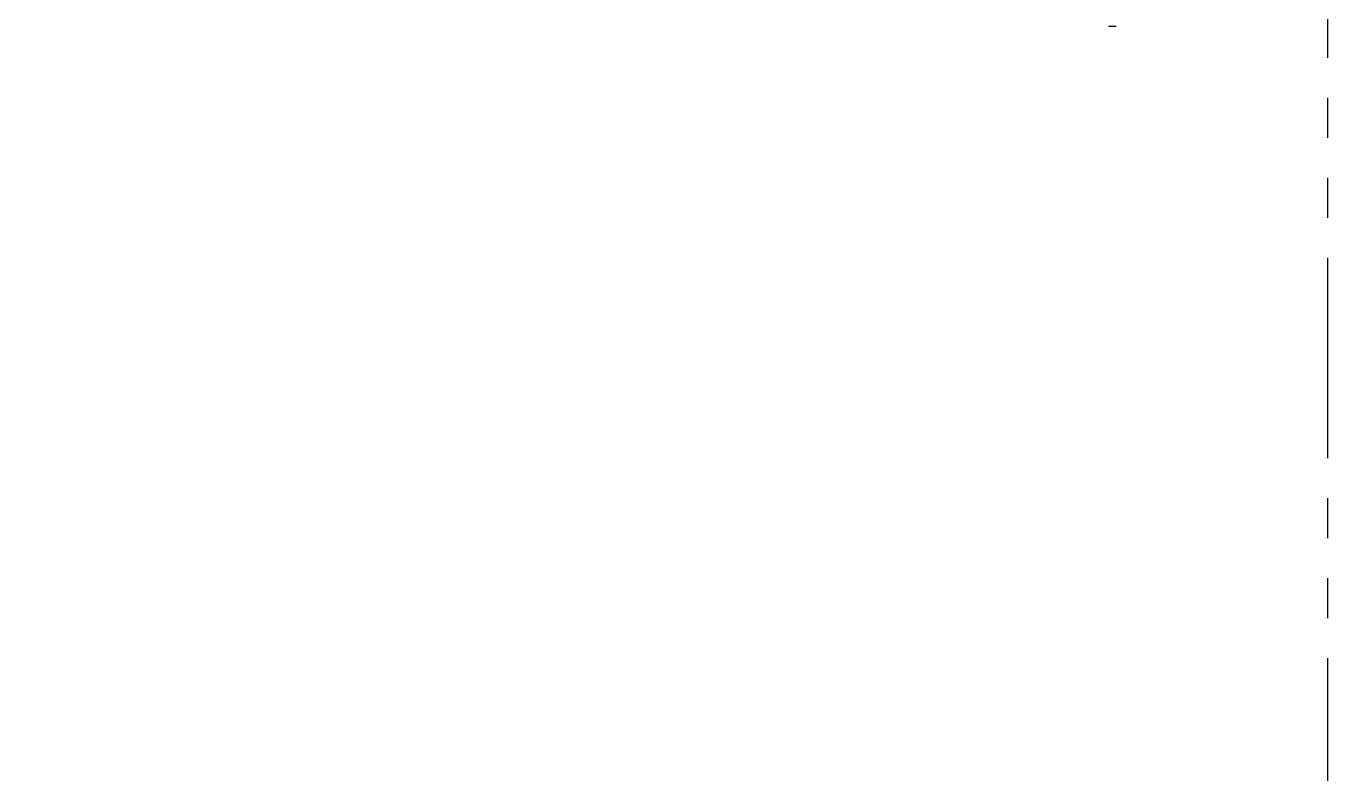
# Model space of a CAD drawing. Header units: millimetres. Extents: x -46397 to 283259, y -8690 to 23983.
# Drawn here: x 264956 to 265989, y 3545 to 4138 of the extents above; entities that cross this region are included whole.
import ezdxf
from ezdxf.enums import TextEntityAlignment as Align

# ---------------------------------------------------------------- set-up
doc = ezdxf.new("R2010")
doc.units = ezdxf.units.MM
doc.linetypes.add('PHANTOM', pattern=[63.50000000000001, 31.75, -6.35, 6.35, -6.35, 6.35, -6.35])
doc.styles.add('Tahoma', font='tahoma.ttf')
doc.styles.add('Text_nameplate', font='arial.ttf', dxfattribs={"width": 0.9, "height": 2.5})

# ---------------------------------------------------------------- blocks, each defined once
blk = doc.blocks.new('BO-1')
at = {"color": 251, "linetype": 'PHANTOM', "ltscale": 5, "extrusion": (2.288475490443933e-17, 1, 0)}
for p, q in [((-1500.000000055035, -989.9999999991292), (-1500.000000055035, 989.9999999999613)), ((-1500.000000054977, -989.9999999991292), (-1500.000000054977, 989.9999999999613))]:
    blk.add_line(p, q, dxfattribs=at)
at = {"color": 251, "linetype": 'PHANTOM', "ltscale": 5, "extrusion": (-2.288475490443933e-17, 1, 0)}
blk.add_line((-1674.030849127244, 622.7090885591438), (-1668.030849127244, 622.7090885591447), dxfattribs=at)
at = {"color": 251, "linetype": 'PHANTOM', "ltscale": 5}
blk.add_line((-5.49189280718565e-08, 332.0122772159862), (-1500.000000055035, 332.0122772159862), dxfattribs=at)
at = {"color": 251, "linetype": 'PHANTOM', "ltscale": 5, "style": 'Text_nameplate', "width": 0.9, "flags": 2}
blk.add_attdef('SPEC.', text='', height=2.5, dxfattribs=at).set_placement((282.5000000000291, 89.66567553442064), align=Align.MIDDLE_CENTER)
at = {"color": 251, "linetype": 'PHANTOM', "ltscale": 5, "style": 'Tahoma'}
for tag, height, p in [('PROJECT_CODE', 2.4, (245.0000000000291, 77.98846827837906)), ('DESIGN_PRESSURE', 2.608695652173889, (320.0000000000291, 77.98846827837906)), ('SERIAL_NO.', 2.608695652173889, (245.0000000000291, 69.45190202651929)), ('YEAR', 2.608695652173889, (245.0000000000291, 60.91533577467408)), ('MAX_WORKING_PRESS', 2.608695652173889, (320.0000000000291, 69.45190202651929)), ('TEST_PRES.', 2.608695652173889, (320.0000000000291, 60.91533577465952)), ('VOLUME', 2.608695652173889, (245.0000000000291, 52.37876952282886)), ('MAX_WORKING_TEMP.', 2.608695652173889, (320.0000000000291, 52.37876952281431))]:
    blk.add_attdef(tag, text='', height=height, dxfattribs=at).set_placement(p, align=Align.MIDDLE_CENTER)

msp = doc.modelspace()

# ---------------------------------------------------------------- hatches: boundary and pattern name
h = msp.add_hatch()
h.set_pattern_fill('AR-HBONE', color=1, scale=0.3)
h.set_pattern_definition([(45, (0, -7000), (0, 43.10522938113193), [91.44, -30.48]), (135, (21.5526, -6978.4474), (4.263256414560601e-15, 43.10522938113193), [91.44, -30.48])])
edge = h.paths.add_edge_path()
edge.add_arc((269255.8476851151, 3515.405107084678), 1828.999999561227, 333.1244059379014, 386.8755940621067)
edge.add_arc((270538.6187475963, 4165.505107084295), 390.8999999998114, 26.87559406210184, 90)
edge.add_line((270538.6187475963, 4556.405107084105), (264438.6187477052, 4556.405107084116))
edge.add_arc((264438.6187477052, 4165.505107084295), 390.8999999998214, 89.99999999999147, 153.1244059378998)
edge.add_arc((265721.3898101866, 3515.405107084734), 1828.999999561403, 153.1244059378985, 206.8755940620974)
edge.add_arc((264438.6187477052, 2865.305107085409), 390.8999999999629, 206.8755940621079, 270)
edge.add_line((264438.6187477052, 2474.405107085462), (270538.6187475963, 2474.405107085462))
edge.add_arc((270538.6187475963, 2865.305107085373), 390.8999999999105, 269.9999999999915, 333.1244059378913)
edge = h.paths.add_edge_path(flags=16)
edge.add_arc((265721.3898101866, 3515.405107084793), 1778.999999561409, 153.1244059379006, 206.8755940620994, ccw=False)
edge.add_arc((264438.6187477053, 4165.505107084091), 340.900000000034, 90.00000000000978, 153.1244059378803, ccw=False)
edge.add_line((264438.6187477052, 4506.405107084116), (270538.6187475963, 4506.405107084116))
edge.add_arc((270538.6187475963, 4165.505107084206), 340.8999999999105, 26.875594062111873, 90, ccw=False)
edge.add_arc((269255.8476851151, 3515.405107084727), 1778.999999561233, -26.875594062100618, 26.875594062104824, ccw=False)
edge.add_arc((270538.6187475964, 2865.305107085194), 340.8999999997508, 269.99999999998045, 333.1244059379093, ccw=False)
edge.add_line((270538.6187475963, 2524.405107085462), (264438.6187477052, 2524.405107085462))
edge.add_arc((264438.6187477052, 2865.305107085414), 340.8999999999523, 206.8755940621121, 270, ccw=False)

# ---------------------------------------------------------------- block references
msp.add_blockref('BO-1', (267488.6187477056, 3515.405107084369, -1.499105149169903))

doc.saveas('drawing.dxf')
